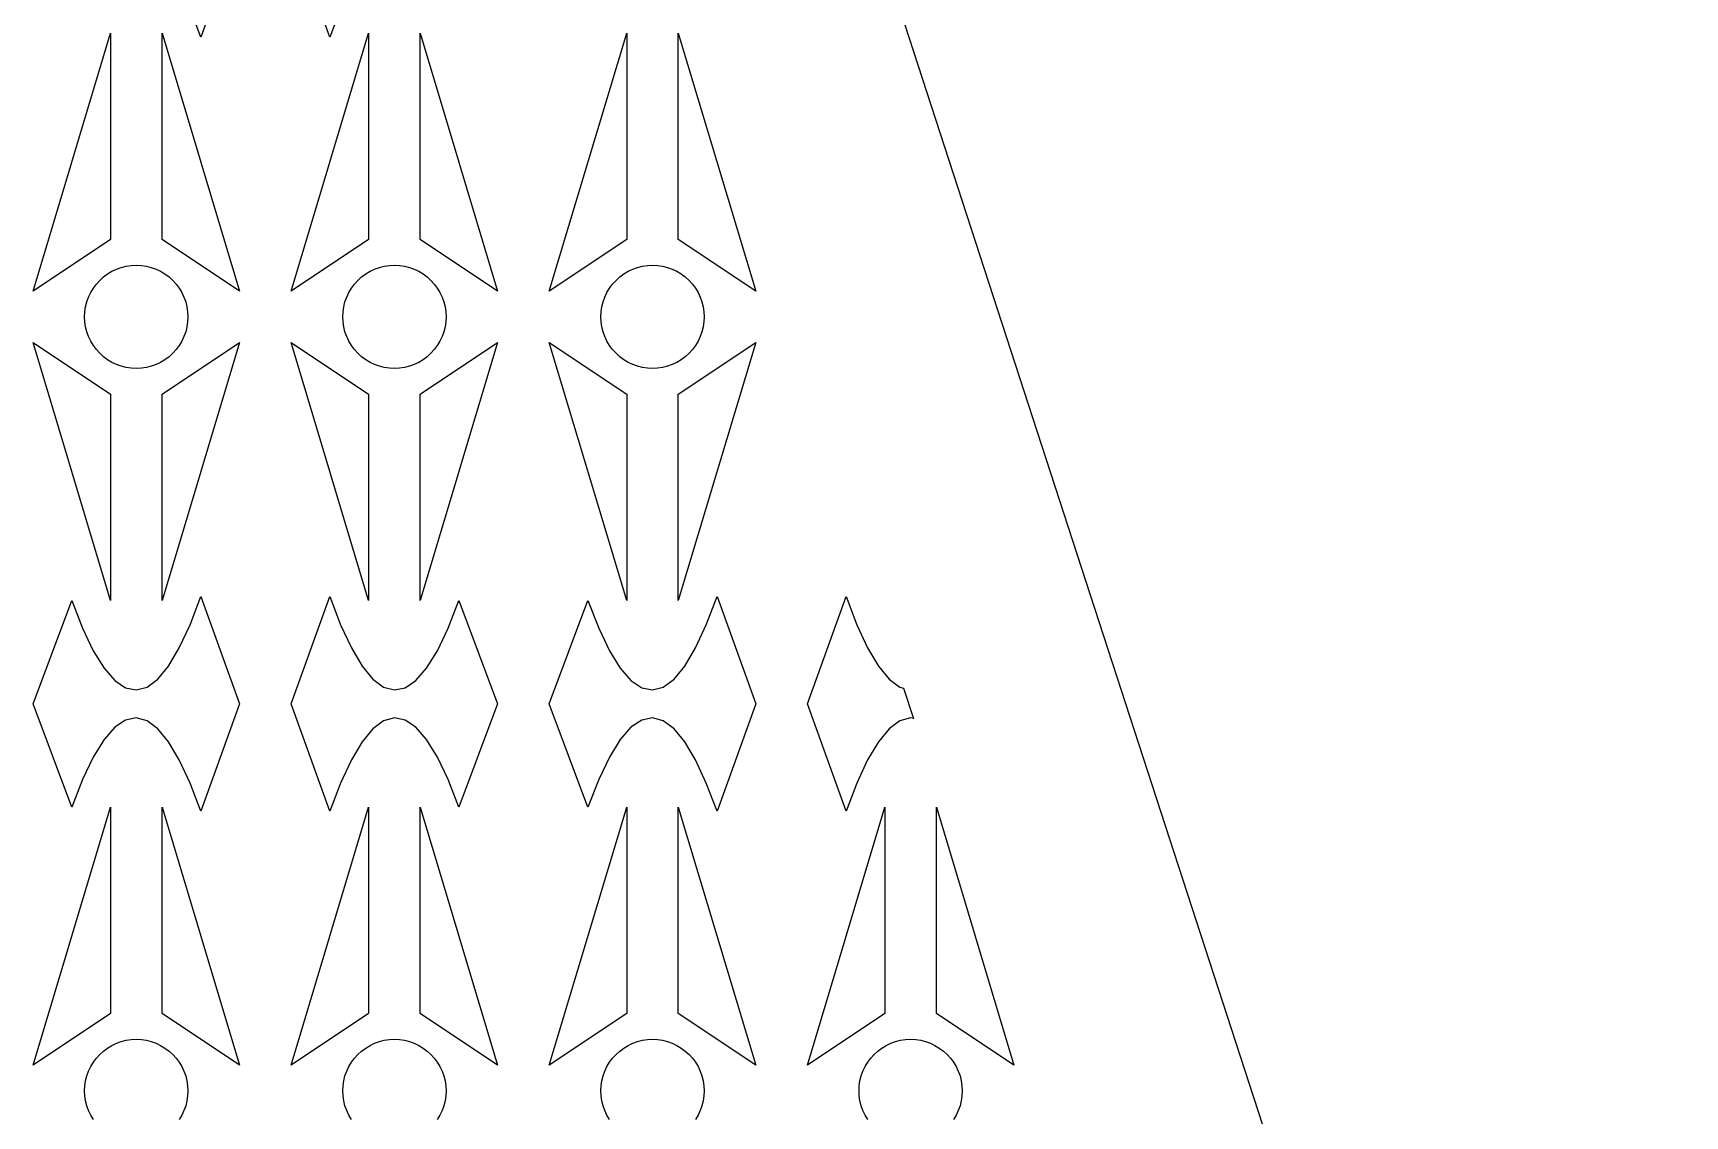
# Model space of a CAD drawing. Header units: metres. Extents: x -75 to 75, y 0 to 231.
# Drawn here: x -21 to 75, y 76 to 139 of the extents above; entities that cross this region are included whole.
import ezdxf

# ---------------------------------------------------------------- set-up
doc = ezdxf.new("R2010")
doc.units = ezdxf.units.M

msp = doc.modelspace()

# ---------------------------------------------------------------- linework, layer by layer
for p, q in [((75, 0), (0, 230.826)), ((-9.00018, 145), (-11.25, 138.755)), ((-3.75, 138.755), (-5.99982, 145)), ((-11.25, 138.755), (-11.8749, 140.398)), ((-3.12512, 140.398), (-3.75, 138.755)), ((-20.9997, 124), (-16.5002, 138.999)), ((-16.5002, 138.999), (-16.5002, 127)), ((-13.4998, 127), (-13.4998, 138.999)), ((-13.4998, 138.999), (-9.00024, 124)), ((-5.99974, 124), (-1.50015, 138.999)), ((-1.50015, 138.999), (-1.50015, 127)), ((1.50015, 127), (1.50015, 138.999)), ((1.50015, 138.999), (5.99974, 124)), ((9.00024, 124), (13.4998, 138.999)), ((13.4998, 138.999), (13.4998, 127)), ((16.5002, 127), (16.5002, 138.999)), ((16.5002, 138.999), (20.9997, 124)), ((-16.5002, 127), (-20.9997, 124)), ((-9.00024, 124), (-13.4998, 127)), ((-1.50015, 127), (-5.99974, 124)), ((5.99974, 124), (1.50015, 127)), ((13.4998, 127), (9.00024, 124)), ((20.9997, 124), (16.5002, 127)), ((-17.1212, 124.621), (-16.9031, 124.819)), ((-16.9031, 124.819), (-16.6666, 124.994)), ((-16.6666, 124.994), (-16.4141, 125.146)), ((-16.4141, 125.146), (-16.148, 125.271)), ((-16.148, 125.271), (-15.8708, 125.371)), ((-15.8708, 125.371), (-15.5852, 125.442)), ((-15.5852, 125.442), (-15.294, 125.485)), ((-15.294, 125.485), (-15, 125.5)), ((-15, 125.5), (-14.7059, 125.485)), ((-14.7059, 125.485), (-14.4147, 125.442)), ((-14.4147, 125.442), (-14.1292, 125.371)), ((-14.1292, 125.371), (-13.852, 125.271)), ((-13.852, 125.271), (-13.5859, 125.146)), ((-13.5859, 125.146), (-13.3334, 124.994)), ((-13.3334, 124.994), (-13.0969, 124.819)), ((-13.0969, 124.819), (-12.8788, 124.621)), ((-2.1212, 124.621), (-1.90308, 124.819)), ((-1.90308, 124.819), (-1.66663, 124.994)), ((-1.66663, 124.994), (-1.41409, 125.146)), ((-1.41409, 125.146), (-1.14798, 125.271)), ((-1.14798, 125.271), (-0.870804, 125.371)), ((-0.870804, 125.371), (-0.585205, 125.442)), ((-0.585205, 125.442), (-0.294022, 125.485)), ((-0.294022, 125.485), (0, 125.5)), ((0, 125.5), (0.294067, 125.485)), ((0.294067, 125.485), (0.585266, 125.442)), ((0.585266, 125.442), (0.870819, 125.371)), ((0.870819, 125.371), (1.14799, 125.271)), ((1.14799, 125.271), (1.41412, 125.146)), ((1.41412, 125.146), (1.66664, 124.994)), ((1.66664, 124.994), (1.90311, 124.819)), ((1.90311, 124.819), (2.12123, 124.621)), ((12.8788, 124.621), (13.0969, 124.819)), ((13.0969, 124.819), (13.3333, 124.994)), ((13.3333, 124.994), (13.5859, 125.146)), ((13.5859, 125.146), (13.852, 125.271)), ((13.852, 125.271), (14.1292, 125.371)), ((14.1292, 125.371), (14.4148, 125.442)), ((14.4148, 125.442), (14.7059, 125.485)), ((14.7059, 125.485), (15, 125.5)), ((15, 125.5), (15.294, 125.485)), ((15.294, 125.485), (15.5853, 125.442)), ((15.5853, 125.442), (15.8708, 125.371)), ((15.8708, 125.371), (16.148, 125.271)), ((16.148, 125.271), (16.4141, 125.146)), ((16.4141, 125.146), (16.6666, 124.994)), ((16.6666, 124.994), (16.9031, 124.819)), ((16.9031, 124.819), (17.1212, 124.621)), ((-17.7715, 123.648), (-17.6456, 123.914)), ((-17.6456, 123.914), (-17.4943, 124.167)), ((-17.4943, 124.167), (-17.3189, 124.403)), ((-17.3189, 124.403), (-17.1212, 124.621)), ((-12.8788, 124.621), (-12.6811, 124.403)), ((-12.6811, 124.403), (-12.5057, 124.167)), ((-12.5057, 124.167), (-12.3544, 123.914)), ((-12.3544, 123.914), (-12.2285, 123.648)), ((-2.77148, 123.648), (-2.64561, 123.914)), ((-2.64561, 123.914), (-2.49428, 124.167)), ((-2.49428, 124.167), (-2.31891, 124.403)), ((-2.31891, 124.403), (-2.1212, 124.621)), ((2.12123, 124.621), (2.31894, 124.403)), ((2.31894, 124.403), (2.49431, 124.167)), ((2.49431, 124.167), (2.64565, 123.914)), ((2.64565, 123.914), (2.7715, 123.648)), ((12.2285, 123.648), (12.3544, 123.914)), ((12.3544, 123.914), (12.5057, 124.167)), ((12.5057, 124.167), (12.6811, 124.403)), ((12.6811, 124.403), (12.8788, 124.621)), ((17.1212, 124.621), (17.3189, 124.403)), ((17.3189, 124.403), (17.4943, 124.167)), ((17.4943, 124.167), (17.6456, 123.914)), ((17.6456, 123.914), (17.7715, 123.648)), ((-17.9854, 122.794), (-17.9422, 123.085)), ((-17.9422, 123.085), (-17.8707, 123.371)), ((-17.8707, 123.371), (-17.7715, 123.648)), ((-12.2285, 123.648), (-12.1293, 123.371)), ((-12.1293, 123.371), (-12.0578, 123.085)), ((-12.0578, 123.085), (-12.0146, 122.794)), ((-2.98537, 122.794), (-2.94218, 123.085)), ((-2.94218, 123.085), (-2.87068, 123.371)), ((-2.87068, 123.371), (-2.77148, 123.648)), ((2.7715, 123.648), (2.8707, 123.371)), ((2.8707, 123.371), (2.94223, 123.085)), ((2.94223, 123.085), (2.98541, 122.794)), ((12.0146, 122.794), (12.0578, 123.085)), ((12.0578, 123.085), (12.1293, 123.371)), ((12.1293, 123.371), (12.2285, 123.648)), ((17.7715, 123.648), (17.8707, 123.371)), ((17.8707, 123.371), (17.9422, 123.085)), ((17.9422, 123.085), (17.9854, 122.794)), ((-17.9999, 122.5), (-17.9854, 122.794)), ((-17.9854, 122.206), (-17.9999, 122.5)), ((-17.9422, 121.915), (-17.9854, 122.206)), ((-12.0146, 122.206), (-12.0578, 121.915)), ((-12.0146, 122.794), (-12.0001, 122.5)), ((-12.0001, 122.5), (-12.0146, 122.206)), ((-2.99986, 122.5), (-2.98537, 122.794)), ((-2.9854, 122.206), (-2.99986, 122.5)), ((-2.9422, 121.915), (-2.9854, 122.206)), ((2.9854, 122.206), (2.9422, 121.915)), ((2.99986, 122.5), (2.9854, 122.206)), ((2.98541, 122.794), (2.99986, 122.5)), ((12.0001, 122.5), (12.0146, 122.794)), ((12.0146, 122.206), (12.0001, 122.5)), ((12.0578, 121.915), (12.0146, 122.206)), ((17.9854, 122.206), (17.9422, 121.915)), ((17.9854, 122.794), (17.9999, 122.5)), ((17.9999, 122.5), (17.9854, 122.206)), ((-20.9997, 121), (-16.5002, 118)), ((-16.5002, 106.001), (-20.9997, 121)), ((-17.8707, 121.629), (-17.9422, 121.915)), ((-17.7715, 121.352), (-17.8707, 121.629)), ((-17.6456, 121.086), (-17.7715, 121.352)), ((-17.4943, 120.833), (-17.6456, 121.086)), ((-13.4998, 118), (-9.00024, 121)), ((-9.00024, 121), (-13.4998, 106.001)), ((-12.3544, 121.086), (-12.5057, 120.833)), ((-12.2285, 121.352), (-12.3544, 121.086)), ((-12.1293, 121.629), (-12.2285, 121.352)), ((-12.0578, 121.915), (-12.1293, 121.629)), ((-5.99974, 121), (-1.50015, 118)), ((-1.50015, 106.001), (-5.99974, 121)), ((-2.87068, 121.629), (-2.9422, 121.915)), ((-2.77148, 121.352), (-2.87068, 121.629)), ((-2.64561, 121.086), (-2.77148, 121.352)), ((-2.49428, 120.833), (-2.64561, 121.086)), ((1.50015, 118), (5.99974, 121)), ((5.99974, 121), (1.50015, 106.001)), ((2.64565, 121.086), (2.49428, 120.833)), ((2.7715, 121.352), (2.64565, 121.086)), ((2.8707, 121.629), (2.7715, 121.352)), ((2.9422, 121.915), (2.8707, 121.629)), ((9.00024, 121), (13.4998, 118)), ((13.4998, 106.001), (9.00024, 121)), ((12.1293, 121.629), (12.0578, 121.915)), ((12.2285, 121.352), (12.1293, 121.629)), ((12.3544, 121.086), (12.2285, 121.352)), ((12.5057, 120.833), (12.3544, 121.086)), ((16.5002, 118), (20.9997, 121)), ((20.9997, 121), (16.5002, 106.001)), ((17.6456, 121.086), (17.4943, 120.833)), ((17.7715, 121.352), (17.6456, 121.086)), ((17.8707, 121.629), (17.7715, 121.352)), ((17.9422, 121.915), (17.8707, 121.629)), ((-17.3189, 120.597), (-17.4943, 120.833)), ((-17.1212, 120.379), (-17.3189, 120.597)), ((-16.9031, 120.181), (-17.1212, 120.379)), ((-16.6666, 120.006), (-16.9031, 120.181)), ((-16.4141, 119.854), (-16.6666, 120.006)), ((-13.3334, 120.006), (-13.5859, 119.854)), ((-13.0969, 120.181), (-13.3334, 120.006)), ((-12.8788, 120.379), (-13.0969, 120.181)), ((-12.6811, 120.597), (-12.8788, 120.379)), ((-12.5057, 120.833), (-12.6811, 120.597)), ((-2.31891, 120.597), (-2.49428, 120.833)), ((-2.1212, 120.379), (-2.31891, 120.597)), ((-1.90308, 120.181), (-2.1212, 120.379)), ((-1.66663, 120.006), (-1.90308, 120.181)), ((-1.41409, 119.854), (-1.66663, 120.006)), ((1.66664, 120.006), (1.41412, 119.854)), ((1.90311, 120.181), (1.66664, 120.006)), ((2.1212, 120.379), (1.90311, 120.181)), ((2.31894, 120.597), (2.1212, 120.379)), ((2.49428, 120.833), (2.31894, 120.597)), ((12.6811, 120.597), (12.5057, 120.833)), ((12.8788, 120.379), (12.6811, 120.597)), ((13.0969, 120.181), (12.8788, 120.379)), ((13.3333, 120.006), (13.0969, 120.181)), ((13.5859, 119.854), (13.3333, 120.006)), ((16.6666, 120.006), (16.4141, 119.854)), ((16.9031, 120.181), (16.6666, 120.006)), ((17.1212, 120.379), (16.9031, 120.181)), ((17.3189, 120.597), (17.1212, 120.379)), ((17.4943, 120.833), (17.3189, 120.597)), ((-16.148, 119.728), (-16.4141, 119.854)), ((-15.8708, 119.629), (-16.148, 119.728)), ((-15.5853, 119.558), (-15.8708, 119.629)), ((-15.2941, 119.515), (-15.5853, 119.558)), ((-15, 119.5), (-15.2941, 119.515)), ((-14.706, 119.515), (-15, 119.5)), ((-14.4148, 119.558), (-14.706, 119.515)), ((-14.1292, 119.629), (-14.4148, 119.558)), ((-13.852, 119.728), (-14.1292, 119.629)), ((-13.5859, 119.854), (-13.852, 119.728)), ((-1.14798, 119.728), (-1.41409, 119.854)), ((-0.870804, 119.629), (-1.14798, 119.728)), ((-0.585251, 119.558), (-0.870804, 119.629)), ((-0.294037, 119.515), (-0.585251, 119.558)), ((0, 119.5), (-0.294037, 119.515)), ((0.294037, 119.515), (0, 119.5)), ((0.58522, 119.558), (0.294037, 119.515)), ((0.870819, 119.629), (0.58522, 119.558)), ((1.14799, 119.728), (0.870819, 119.629)), ((1.41412, 119.854), (1.14799, 119.728)), ((13.852, 119.728), (13.5859, 119.854)), ((14.1292, 119.629), (13.852, 119.728)), ((14.4147, 119.558), (14.1292, 119.629)), ((14.7059, 119.515), (14.4147, 119.558)), ((15, 119.5), (14.7059, 119.515)), ((15.294, 119.515), (15, 119.5)), ((15.5852, 119.558), (15.294, 119.515)), ((15.8708, 119.629), (15.5852, 119.558)), ((16.148, 119.728), (15.8708, 119.629)), ((16.4141, 119.854), (16.148, 119.728)), ((-16.5002, 118), (-16.5002, 106.001)), ((-13.4998, 106.001), (-13.4998, 118)), ((-1.50015, 118), (-1.50015, 106.001)), ((1.50015, 106.001), (1.50015, 118)), ((13.4998, 118), (13.4998, 106.001)), ((16.5002, 106.001), (16.5002, 118)), ((-20.9998, 100), (-18.75, 106)), ((-18.75, 106), (-18.1252, 104.397)), ((-11.8749, 104.602), (-11.25, 106.245)), ((-11.25, 106.245), (-9.00018, 100)), ((-5.99982, 100), (-3.75, 106.245)), ((-3.75, 106.245), (-3.12512, 104.602)), ((3.12515, 104.397), (3.75, 106)), ((3.75, 106), (5.99982, 100)), ((9.00018, 100), (11.25, 106)), ((11.25, 106), (11.8748, 104.397)), ((18.1251, 104.602), (18.75, 106.245)), ((18.75, 106.245), (20.9998, 100)), ((24.0002, 100), (26.25, 106.245)), ((26.25, 106.245), (26.8749, 104.602)), ((-18.1252, 104.397), (-17.5001, 103.09)), ((-12.4999, 103.254), (-11.8749, 104.602)), ((-3.12512, 104.602), (-2.50012, 103.254)), ((2.50014, 103.09), (3.12515, 104.397)), ((11.8748, 104.397), (12.4998, 103.09)), ((17.5001, 103.254), (18.1251, 104.602)), ((26.8749, 104.602), (27.4999, 103.254)), ((-17.5001, 103.09), (-16.8751, 102.078)), ((-13.1249, 102.201), (-12.4999, 103.254)), ((-2.50012, 103.254), (-1.87511, 102.201)), ((1.87511, 102.078), (2.50014, 103.09)), ((12.4998, 103.09), (13.1249, 102.078)), ((16.8751, 102.201), (17.5001, 103.254)), ((27.4999, 103.254), (28.1249, 102.201)), ((-16.8751, 102.078), (-16.2501, 101.361)), ((-13.7499, 101.443), (-13.1249, 102.201)), ((-1.87511, 102.201), (-1.25011, 101.443)), ((1.25011, 101.361), (1.87511, 102.078)), ((13.1249, 102.078), (13.7499, 101.361)), ((16.2501, 101.443), (16.8751, 102.201)), ((28.1249, 102.201), (28.7499, 101.443)), ((-16.2501, 101.361), (-15.6251, 100.938)), ((-15.6251, 100.938), (-15, 100.811)), ((-15, 100.811), (-14.3749, 100.979)), ((-14.3749, 100.979), (-13.7499, 101.443)), ((-1.25011, 101.443), (-0.625046, 100.979)), ((-0.625046, 100.979), (0, 100.811)), ((0, 100.811), (0.625076, 100.938)), ((0.625076, 100.938), (1.25011, 101.361)), ((13.7499, 101.361), (14.3749, 100.938)), ((14.3749, 100.938), (15, 100.811)), ((15, 100.811), (15.625, 100.979)), ((15.625, 100.979), (16.2501, 101.443)), ((28.7499, 101.443), (29.3749, 100.979)), ((29.3749, 100.979), (29.5912, 100.921)), ((29.5912, 100.921), (30.165, 99.1551)), ((-18.75, 94.0004), (-20.9998, 100)), ((-9.00018, 100), (-11.25, 93.7545)), ((-3.75, 93.7545), (-5.99982, 100)), ((5.99982, 100), (3.75, 94.0004)), ((11.25, 94.0004), (9.00018, 100)), ((20.9998, 100), (18.75, 93.7545)), ((26.25, 93.7545), (24.0002, 100)), ((-15.6251, 99.0616), (-16.2501, 98.6395)), ((-15, 99.1887), (-15.6251, 99.0616)), ((-14.3749, 99.0206), (-15, 99.1887)), ((-13.7499, 98.5575), (-14.3749, 99.0206)), ((-0.625046, 99.0206), (-1.25011, 98.5575)), ((0, 99.1887), (-0.625046, 99.0206)), ((0.625076, 99.0616), (0, 99.1887)), ((1.25011, 98.6395), (0.625076, 99.0616)), ((14.3749, 99.0616), (13.7499, 98.6395)), ((15, 99.1887), (14.3749, 99.0616)), ((15.625, 99.0206), (15, 99.1887)), ((16.2501, 98.5575), (15.625, 99.0206)), ((29.3749, 99.0206), (28.7499, 98.5575)), ((30, 99.1887), (29.3749, 99.0206)), ((30.165, 99.1551), (30, 99.1887)), ((-16.8751, 97.9222), (-17.5001, 96.9099)), ((-16.2501, 98.6395), (-16.8751, 97.9222)), ((-13.1249, 97.7993), (-13.7499, 98.5575)), ((-1.25011, 98.5575), (-1.87511, 97.7993)), ((1.87511, 97.9222), (1.25011, 98.6395)), ((2.50014, 96.9099), (1.87511, 97.9222)), ((13.1249, 97.9222), (12.4998, 96.9099)), ((13.7499, 98.6395), (13.1249, 97.9222)), ((16.8751, 97.7993), (16.2501, 98.5575)), ((28.7499, 98.5575), (28.1249, 97.7993)), ((-12.4999, 96.746), (-13.1249, 97.7993)), ((-1.87511, 97.7993), (-2.50012, 96.746)), ((17.5001, 96.746), (16.8751, 97.7993)), ((28.1249, 97.7993), (27.4999, 96.746)), ((-17.5001, 96.9099), (-18.1252, 95.6025)), ((-11.8749, 95.3976), (-12.4999, 96.746)), ((-2.50012, 96.746), (-3.12512, 95.3976)), ((3.12515, 95.6025), (2.50014, 96.9099)), ((12.4998, 96.9099), (11.8748, 95.6025)), ((18.1251, 95.3976), (17.5001, 96.746)), ((27.4999, 96.746), (26.8749, 95.3976)), ((-18.1252, 95.6025), (-18.75, 94.0004)), ((-11.25, 93.7545), (-11.8749, 95.3976)), ((-3.12512, 95.3976), (-3.75, 93.7545)), ((3.75, 94.0004), (3.12515, 95.6025)), ((11.8748, 95.6025), (11.25, 94.0004)), ((18.75, 93.7545), (18.1251, 95.3976)), ((26.8749, 95.3976), (26.25, 93.7545)), ((-20.9997, 79.0003), (-16.5002, 93.999)), ((-16.5002, 93.999), (-16.5002, 82.0001)), ((-13.4998, 82.0001), (-13.4998, 93.999)), ((-13.4998, 93.999), (-9.00024, 79.0003)), ((-5.99974, 79.0003), (-1.50015, 93.999)), ((-1.50015, 93.999), (-1.50015, 82.0001)), ((1.50015, 82.0001), (1.50015, 93.999)), ((1.50015, 93.999), (5.99974, 79.0003)), ((9.00024, 79.0003), (13.4998, 93.999)), ((13.4998, 93.999), (13.4998, 82.0001)), ((16.5002, 82.0001), (16.5002, 93.999)), ((16.5002, 93.999), (20.9997, 79.0003)), ((24.0002, 79.0003), (28.4998, 93.999)), ((28.4998, 93.999), (28.4998, 82.0001)), ((31.5002, 82.0001), (31.5002, 93.999)), ((31.5002, 93.999), (35.9997, 79.0003)), ((-16.5002, 82.0001), (-20.9997, 79.0003)), ((-9.00024, 79.0003), (-13.4998, 82.0001)), ((-1.50015, 82.0001), (-5.99974, 79.0003)), ((5.99974, 79.0003), (1.50015, 82.0001)), ((13.4998, 82.0001), (9.00024, 79.0003)), ((20.9997, 79.0003), (16.5002, 82.0001)), ((28.4998, 82.0001), (24.0002, 79.0003)), ((35.9997, 79.0003), (31.5002, 82.0001)), ((-17.1212, 79.6212), (-16.9031, 79.8189)), ((-16.9031, 79.8189), (-16.6666, 79.9943)), ((-16.6666, 79.9943), (-16.4141, 80.1456)), ((-16.4141, 80.1456), (-16.148, 80.2715)), ((-16.148, 80.2715), (-15.8708, 80.3707)), ((-15.8708, 80.3707), (-15.5852, 80.4422)), ((-15.5852, 80.4422), (-15.294, 80.4854)), ((-15.294, 80.4854), (-15, 80.4998)), ((-15, 80.4998), (-14.7059, 80.4854)), ((-14.7059, 80.4854), (-14.4147, 80.4422)), ((-14.4147, 80.4422), (-14.1292, 80.3707)), ((-14.1292, 80.3707), (-13.852, 80.2715)), ((-13.852, 80.2715), (-13.5859, 80.1456)), ((-13.5859, 80.1456), (-13.3334, 79.9943)), ((-13.3334, 79.9943), (-13.0969, 79.8189)), ((-13.0969, 79.8189), (-12.8788, 79.6212)), ((-2.1212, 79.6212), (-1.90308, 79.8189)), ((-1.90308, 79.8189), (-1.66663, 79.9943)), ((-1.66663, 79.9943), (-1.41409, 80.1456)), ((-1.41409, 80.1456), (-1.14798, 80.2715)), ((-1.14798, 80.2715), (-0.870804, 80.3707)), ((-0.870804, 80.3707), (-0.585205, 80.4422)), ((-0.585205, 80.4422), (-0.294022, 80.4854)), ((-0.294022, 80.4854), (0, 80.4998)), ((0, 80.4998), (0.294067, 80.4854)), ((0.294067, 80.4854), (0.585266, 80.4422)), ((0.585266, 80.4422), (0.870819, 80.3707)), ((0.870819, 80.3707), (1.14799, 80.2715)), ((1.14799, 80.2715), (1.41412, 80.1456)), ((1.41412, 80.1456), (1.66664, 79.9943)), ((1.66664, 79.9943), (1.90311, 79.8189)), ((1.90311, 79.8189), (2.12123, 79.6212)), ((12.8788, 79.6212), (13.0969, 79.8189)), ((13.0969, 79.8189), (13.3333, 79.9943)), ((13.3333, 79.9943), (13.5859, 80.1456)), ((13.5859, 80.1456), (13.852, 80.2715)), ((13.852, 80.2715), (14.1292, 80.3707)), ((14.1292, 80.3707), (14.4148, 80.4422)), ((14.4148, 80.4422), (14.7059, 80.4854)), ((14.7059, 80.4854), (15, 80.4998)), ((15, 80.4998), (15.294, 80.4854)), ((15.294, 80.4854), (15.5853, 80.4422)), ((15.5853, 80.4422), (15.8708, 80.3707)), ((15.8708, 80.3707), (16.148, 80.2715)), ((16.148, 80.2715), (16.4141, 80.1456)), ((16.4141, 80.1456), (16.6666, 79.9943)), ((16.6666, 79.9943), (16.9031, 79.8189)), ((16.9031, 79.8189), (17.1212, 79.6212)), ((27.8788, 79.6212), (28.0969, 79.8189)), ((28.0969, 79.8189), (28.3334, 79.9943)), ((28.3334, 79.9943), (28.5859, 80.1456)), ((28.5859, 80.1456), (28.852, 80.2715)), ((28.852, 80.2715), (29.1292, 80.3707)), ((29.1292, 80.3707), (29.4148, 80.4422)), ((29.4148, 80.4422), (29.706, 80.4854)), ((29.706, 80.4854), (30, 80.4998)), ((30, 80.4998), (30.2941, 80.4854)), ((30.2941, 80.4854), (30.5853, 80.4422)), ((30.5853, 80.4422), (30.8708, 80.3707)), ((30.8708, 80.3707), (31.148, 80.2715)), ((31.148, 80.2715), (31.4141, 80.1456)), ((31.4141, 80.1456), (31.6666, 79.9943)), ((31.6666, 79.9943), (31.9031, 79.8189)), ((31.9031, 79.8189), (32.1212, 79.6212)), ((-17.7715, 78.648), (-17.6456, 78.9141)), ((-17.6456, 78.9141), (-17.4943, 79.1666)), ((-17.4943, 79.1666), (-17.3189, 79.4031)), ((-17.3189, 79.4031), (-17.1212, 79.6212)), ((-12.8788, 79.6212), (-12.6811, 79.4031)), ((-12.6811, 79.4031), (-12.5057, 79.1666)), ((-12.5057, 79.1666), (-12.3544, 78.9141)), ((-12.3544, 78.9141), (-12.2285, 78.648)), ((-2.77148, 78.648), (-2.64561, 78.9141)), ((-2.64561, 78.9141), (-2.49428, 79.1666)), ((-2.49428, 79.1666), (-2.31891, 79.4031)), ((-2.31891, 79.4031), (-2.1212, 79.6212)), ((2.12123, 79.6212), (2.31894, 79.4031)), ((2.31894, 79.4031), (2.49431, 79.1666)), ((2.49431, 79.1666), (2.64565, 78.9141)), ((2.64565, 78.9141), (2.7715, 78.648)), ((12.2285, 78.648), (12.3544, 78.9141)), ((12.3544, 78.9141), (12.5057, 79.1666)), ((12.5057, 79.1666), (12.6811, 79.4031)), ((12.6811, 79.4031), (12.8788, 79.6212)), ((17.1212, 79.6212), (17.3189, 79.4031)), ((17.3189, 79.4031), (17.4943, 79.1666)), ((17.4943, 79.1666), (17.6456, 78.9141)), ((17.6456, 78.9141), (17.7715, 78.648)), ((27.2285, 78.648), (27.3544, 78.9141)), ((27.3544, 78.9141), (27.5057, 79.1666)), ((27.5057, 79.1666), (27.6811, 79.4031)), ((27.6811, 79.4031), (27.8788, 79.6212)), ((32.1212, 79.6212), (32.3189, 79.4031)), ((32.3189, 79.4031), (32.4943, 79.1666)), ((32.4943, 79.1666), (32.6456, 78.9141)), ((32.6456, 78.9141), (32.7715, 78.648)), ((-17.9999, 77.5), (-17.9854, 77.7941)), ((-17.9854, 77.7941), (-17.9422, 78.0853)), ((-17.9422, 78.0853), (-17.8707, 78.3708)), ((-17.8707, 78.3708), (-17.7715, 78.648)), ((-12.2285, 78.648), (-12.1293, 78.3708)), ((-12.1293, 78.3708), (-12.0578, 78.0852)), ((-12.0578, 78.0852), (-12.0146, 77.794)), ((-12.0146, 77.794), (-12.0001, 77.5)), ((-2.99986, 77.5), (-2.98537, 77.7941)), ((-2.98537, 77.7941), (-2.94218, 78.0853)), ((-2.94218, 78.0853), (-2.87068, 78.3708)), ((-2.87068, 78.3708), (-2.77148, 78.648)), ((2.7715, 78.648), (2.8707, 78.3708)), ((2.8707, 78.3708), (2.94223, 78.0852)), ((2.94223, 78.0852), (2.98541, 77.794)), ((2.98541, 77.794), (2.99986, 77.5)), ((12.0001, 77.5), (12.0146, 77.7941)), ((12.0146, 77.7941), (12.0578, 78.0853)), ((12.0578, 78.0853), (12.1293, 78.3708)), ((12.1293, 78.3708), (12.2285, 78.648)), ((17.7715, 78.648), (17.8707, 78.3708)), ((17.8707, 78.3708), (17.9422, 78.0852)), ((17.9422, 78.0852), (17.9854, 77.794)), ((17.9854, 77.794), (17.9999, 77.5)), ((27.0001, 77.5), (27.0146, 77.7941)), ((27.0146, 77.7941), (27.0578, 78.0853)), ((27.0578, 78.0853), (27.1293, 78.3708)), ((27.1293, 78.3708), (27.2285, 78.648)), ((32.7715, 78.648), (32.8707, 78.3708)), ((32.8707, 78.3708), (32.9422, 78.0852)), ((32.9422, 78.0852), (32.9854, 77.794)), ((32.9854, 77.794), (32.9999, 77.5)), ((-17.9854, 77.2059), (-17.9999, 77.5)), ((-17.9422, 76.9148), (-17.9854, 77.2059)), ((-17.8707, 76.6292), (-17.9422, 76.9148)), ((-12.0578, 76.9147), (-12.1293, 76.6292)), ((-12.0146, 77.2059), (-12.0578, 76.9147)), ((-12.0001, 77.5), (-12.0146, 77.2059)), ((-2.9854, 77.2059), (-2.99986, 77.5)), ((-2.9422, 76.9148), (-2.9854, 77.2059)), ((-2.87068, 76.6292), (-2.9422, 76.9148)), ((2.9422, 76.9147), (2.8707, 76.6292)), ((2.9854, 77.2059), (2.9422, 76.9147)), ((2.99986, 77.5), (2.9854, 77.2059)), ((12.0146, 77.2059), (12.0001, 77.5)), ((12.0578, 76.9148), (12.0146, 77.2059)), ((12.1293, 76.6292), (12.0578, 76.9148)), ((17.9422, 76.9147), (17.8707, 76.6292)), ((17.9854, 77.2059), (17.9422, 76.9147)), ((17.9999, 77.5), (17.9854, 77.2059)), ((27.0146, 77.2059), (27.0001, 77.5)), ((27.0578, 76.9148), (27.0146, 77.2059)), ((27.1293, 76.6292), (27.0578, 76.9148)), ((32.9422, 76.9147), (32.8707, 76.6292)), ((32.9854, 77.2059), (32.9422, 76.9147)), ((32.9999, 77.5), (32.9854, 77.2059)), ((-17.7715, 76.352), (-17.8707, 76.6292)), ((-17.6456, 76.0859), (-17.7715, 76.352)), ((-17.4943, 75.8334), (-17.6456, 76.0859)), ((-12.3544, 76.0859), (-12.5057, 75.8333)), ((-12.2285, 76.352), (-12.3544, 76.0859)), ((-12.1293, 76.6292), (-12.2285, 76.352)), ((-2.77148, 76.352), (-2.87068, 76.6292)), ((-2.64561, 76.0859), (-2.77148, 76.352)), ((-2.49428, 75.8334), (-2.64561, 76.0859)), ((2.64565, 76.0859), (2.49428, 75.8333)), ((2.7715, 76.352), (2.64565, 76.0859)), ((2.8707, 76.6292), (2.7715, 76.352)), ((12.2285, 76.352), (12.1293, 76.6292)), ((12.3544, 76.0859), (12.2285, 76.352)), ((12.5057, 75.8334), (12.3544, 76.0859)), ((17.6456, 76.0859), (17.4943, 75.8333)), ((17.7715, 76.352), (17.6456, 76.0859)), ((17.8707, 76.6292), (17.7715, 76.352)), ((27.2285, 76.352), (27.1293, 76.6292)), ((27.3544, 76.0859), (27.2285, 76.352)), ((27.5057, 75.8334), (27.3544, 76.0859)), ((32.6456, 76.0859), (32.4943, 75.8333)), ((32.7715, 76.352), (32.6456, 76.0859)), ((32.8707, 76.6292), (32.7715, 76.352))]:
    msp.add_line(p, q)

doc.saveas('drawing.dxf')
